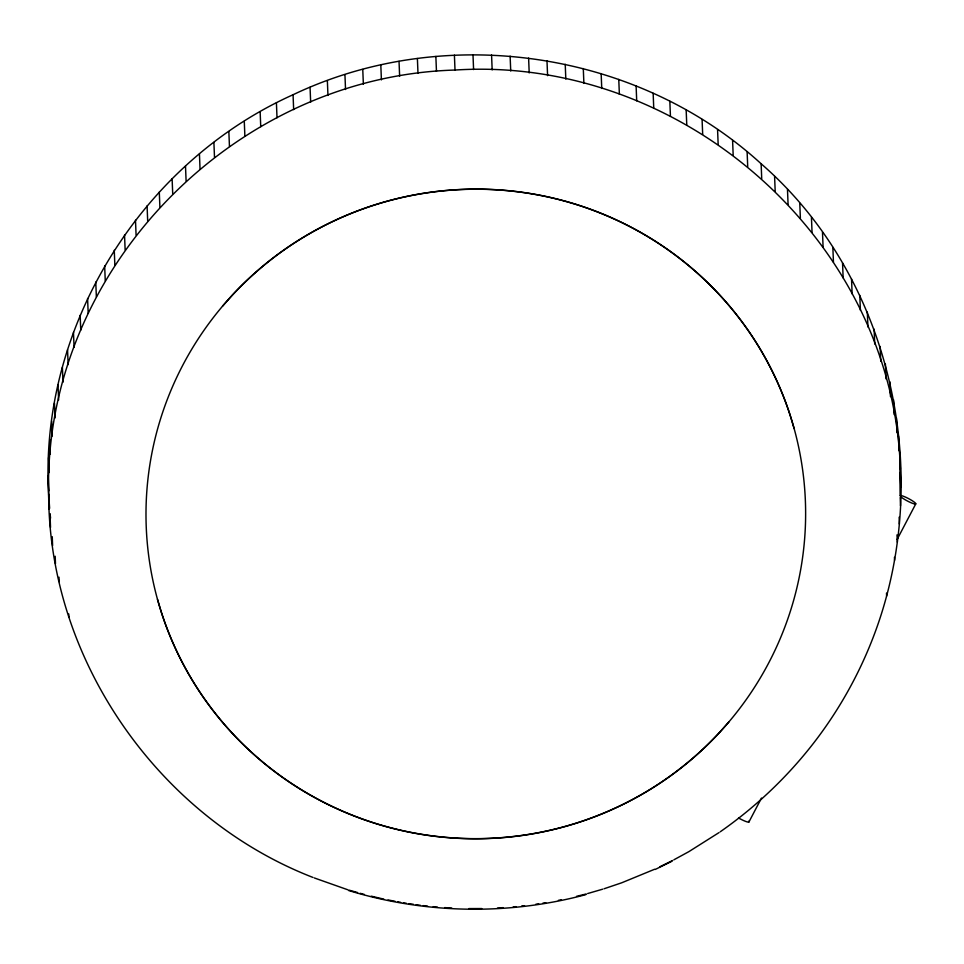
<?xml version="1.0" encoding="UTF-8"?>
<svg xmlns="http://www.w3.org/2000/svg" width="964" height="964" viewBox="0 0 964 964"><rect width="100%" height="100%" fill="white"/><g stroke="black" fill="none" stroke-linecap="round" stroke-linejoin="round"><path stroke-width="1.45" d="M312.914 877.421C158.686 817.52 48.935 660.111 48.658 494.279C38.777 327.495 141.057 162.88 293.056 94.737C444.633 22.449 637.071 50.285 761.126 163.76C886.241 272.595 930.778 457.189 881.482 613.658A426.028 419.557 -2.3 0 1 813.544 743.184C787.118 777.225 755.511 807.181 720.168 831.836M49.26 509.161C34.764 280.56 227.685 76.626 455.008 70.047C681.958 55.261 893.23 240.157 900.376 469.119M899.774 454.237L900.111 495.243M748.944 821.967L761.464 798.072M897.086 539.515L915.776 503.883A8.796 1.326 27.7 0 0 904.63 496.737A8.796 1.326 27.7 0 0 903.557 498.774A8.796 1.326 27.7 0 0 915.776 503.883M222.539 306.166L231.999 295.526A329.833 324.723 -2.2 0 1 790.082 415.038L794.143 428.582M729.073 721.711L719.614 732.351A329.833 324.723 -2.2 0 1 161.542 612.839L157.469 599.295M718.987 832.619L688.886 851.634L673.872 859.816M659.81 866.781L672.619 860.503M655.219 869.456L671.788 861.334M654.664 869.239L621.672 882.807L604.091 888.76M587.63 893.556L602.717 889.169M576.544 896.339L586.257 893.965M585.835 894.628C508.414 915.414 425.232 913.993 348.582 890.495M558.409 900.352L561.217 899.786M535.876 904.232L538.695 903.786M542.937 903.123L545.769 902.69M513.161 906.955L516.005 906.642M521.693 906.003L524.537 905.678M497.472 908.028L503.184 907.642M481.759 908.558L468.89 908.582M444.621 907.606L451.755 908.028M423.268 905.63L427.534 906.076M433.222 906.666L437.487 907.112M403.458 902.834L406.29 903.256M409.11 903.666L413.351 904.292M416.183 904.714L420.425 905.341M388.01 899.942L395.035 901.28M397.843 901.822L400.638 902.364M371.297 896.171L383.805 899.135M349.257 890.194L357.499 892.519M360.247 893.303L364.368 894.459M347.884 889.808L314.252 877.927M50.092 513.945L50.562 518.138M48.658 494.279L49.634 508.329M896.99 534.887L897.351 542.19M900.231 472.541L900.834 487.41M898.508 435.969L899.099 450.851M896.424 417.786L897.026 432.667M893.544 399.711L894.146 414.58M889.868 381.768L890.471 396.65M894.447 557.325L894.568 560.301M885.398 364.006L886 378.888M880.144 346.45L880.747 361.331M886.519 593.089L886.627 596.065M874.119 329.146L874.722 344.015M867.335 312.107L867.937 326.989M859.804 295.382L860.394 310.263M851.537 278.994L852.128 293.875M842.548 262.979L843.139 277.861M832.86 247.374L833.45 262.256M822.485 232.191L823.087 247.073M811.447 217.478L812.049 232.36M799.771 203.247L800.373 218.129M787.48 189.534L788.082 204.416M774.586 176.364L775.189 191.246M761.126 163.76L761.717 178.641M747.112 151.746L747.715 166.627M732.58 140.346L733.182 155.228M717.565 129.586L718.168 144.467M702.081 119.476L702.684 134.358M686.163 110.041L686.766 124.922M669.835 101.304L670.438 116.186M653.146 93.279L653.749 108.161M636.107 85.977L636.71 100.859M618.768 79.41L619.37 94.291M601.15 73.601L601.753 88.471M583.292 68.552L583.895 83.422M565.229 64.263L565.82 79.144M546.986 60.768L547.588 75.65M528.609 58.057L529.2 72.939M510.125 56.141L510.727 71.023M491.568 55.02L492.17 69.902M472.987 54.695L473.589 69.577M454.406 55.165L455.008 70.047M435.861 56.442L436.463 71.324M417.388 58.515L417.99 73.385M399.036 61.371L399.626 76.252M380.816 65.01L381.407 79.892M362.765 69.444L363.368 84.314M344.943 74.638L345.534 89.507M327.362 80.59L327.953 95.472M310.059 87.29L310.649 102.172M293.056 94.737L293.659 109.619M276.415 102.895L277.017 117.777M260.147 111.764L260.738 126.645M244.278 121.331L244.88 136.213M228.854 131.562L229.456 146.444M213.9 142.443L214.502 157.325M199.44 153.963L200.03 168.845M185.498 166.085L186.1 180.967M172.11 178.798L172.713 193.68M159.289 192.077L159.891 206.959M147.082 205.886L147.673 220.768M135.49 220.214L136.081 235.096M124.537 235.023L125.139 249.905M114.258 250.279L114.861 265.16M104.666 265.968L105.257 280.849M95.773 282.054L96.364 296.936M87.591 298.503L88.194 313.384M80.157 315.288L80.759 330.17M73.469 332.375L74.071 347.257M67.552 349.739L68.143 364.621M62.395 367.332L62.997 382.214M68.769 613.972L68.89 616.948M58.033 385.13L58.635 400.012M54.454 403.097L55.056 417.978M58.985 577.171L59.166 581.629M51.682 421.208L52.285 436.089M55.189 556.252L55.478 563.699M49.718 439.415L50.309 454.285M52.249 536.683L52.598 545.612M48.549 457.683L49.152 472.565M49.983 514.029L50.526 527.428M48.2 475.987L48.803 490.869M900.484 505.714L900.243 498.002A15.05 2.277 27.7 0 1 900.051 497.725M899.159 517.174L899.316 523.994M748.582 821.208A8.796 1.326 27.7 0 1 746.594 821.726A8.796 1.326 27.7 0 1 738.532 817.954M311.721 795.915A329.833 324.82 -2.3 0 0 805.627 512.607A329.833 324.82 -2.3 0 0 310.083 233.3A329.833 324.82 -2.3 0 0 311.721 795.915"/></g></svg>
